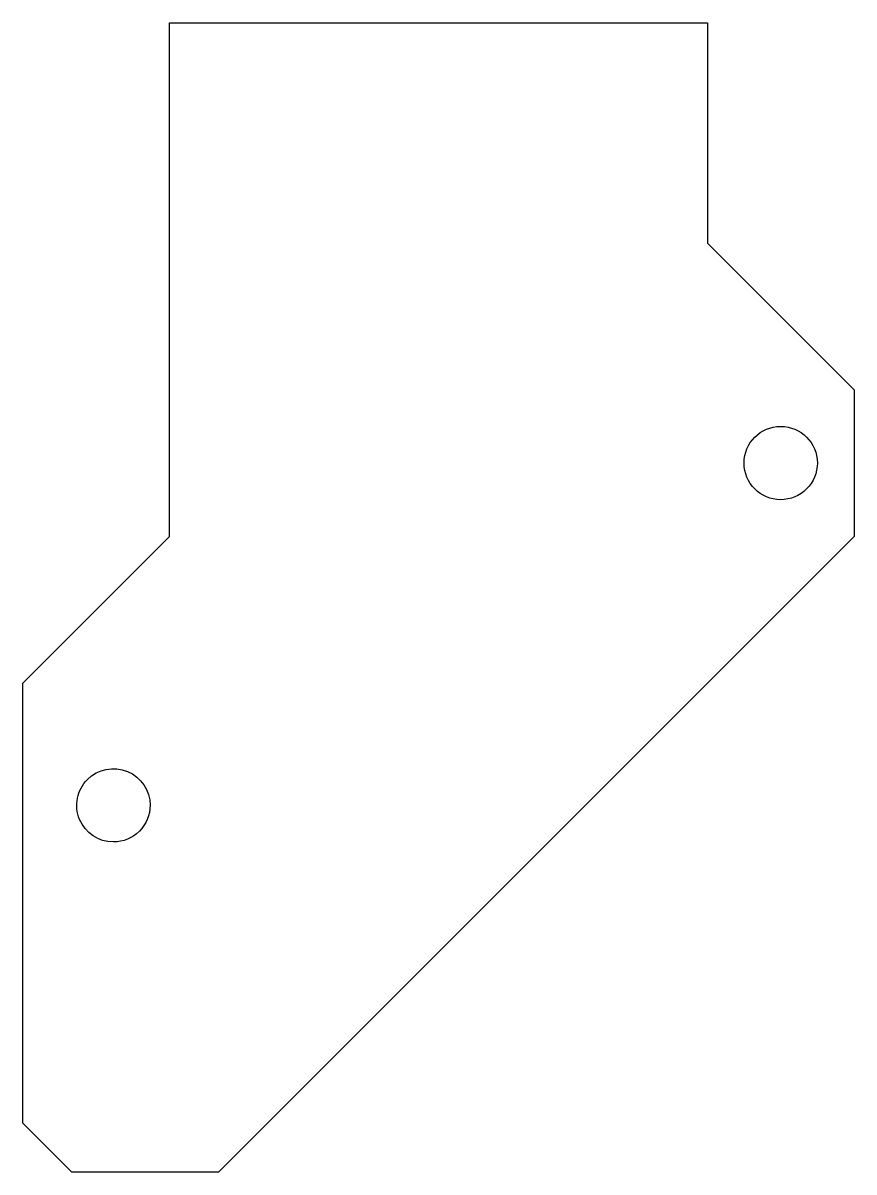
# Model space of a CAD drawing. Extents: x 0.3 to 34.3, y 0.3 to 47.3.
import ezdxf

# ---------------------------------------------------------------- set-up
doc = ezdxf.new("R2010")
doc.units = 0
doc.layers.get('0').update_dxf_attribs({"linetype": 'CONTINUOUS'})

msp = doc.modelspace()

# ---------------------------------------------------------------- linework, layer by layer
at = {"color": 1}
for points in [[(10.04, 2.04), (8.34, 0.34), (2.34, 0.34), (0.34, 2.34), (0.34, 20.34), (6.34, 26.34), (6.34, 47.34), (28.34, 47.34), (28.34, 38.34), (34.34, 32.34), (34.34, 26.34)], [(31.34, 27.84)], [(4.04, 13.84)]]:
    msp.add_lwpolyline(points, close=True, dxfattribs=at)
for points in [[(29.84, 29.34), (29.84, 30.168427), (30.511573, 30.84), (31.34, 30.84)], [(31.34, 30.84), (32.168427, 30.84), (32.84, 30.168427), (32.84, 29.34)], [(31.34, 27.84), (30.511573, 27.84), (29.84, 28.511573), (29.84, 29.34)], [(32.84, 29.34), (32.84, 28.942175), (32.681965, 28.560644), (32.40066, 28.27934)], [(32.40066, 28.27934), (32.119356, 27.998035), (31.737825, 27.84), (31.34, 27.84)], [(2.97934, 16.40066), (3.408337, 16.829657), (4.053514, 16.957991), (4.614025, 16.725819)], [(4.614025, 16.725819), (5.174537, 16.493648), (5.54, 15.946693), (5.54, 15.34)], [(2.654181, 14.765975), (2.422009, 15.326486), (2.550343, 15.971663), (2.97934, 16.40066)], [(5.54, 15.34), (5.54, 14.942175), (5.381965, 14.560644), (5.10066, 14.27934)], [(4.04, 13.84), (3.433307, 13.84), (2.886352, 14.205463), (2.654181, 14.765975)], [(5.10066, 14.27934), (4.819356, 13.998035), (4.437825, 13.84), (4.04, 13.84)]]:
    msp.add_open_spline(points, degree=3, dxfattribs=at)

doc.saveas('drawing.dxf')
